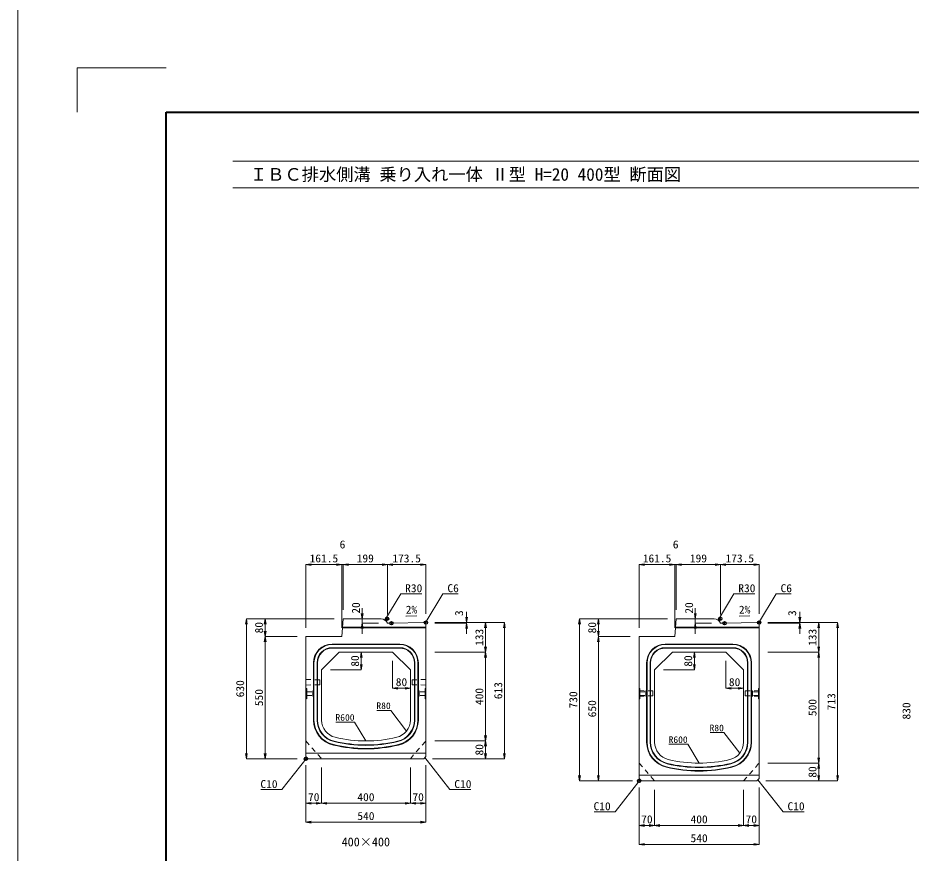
# Model space of a CAD drawing. Units: millimetres at full size; some dimension numbers follow another scale. Extents: x -1267 to 18002, y -8040 to 14480.
# Drawn here: x 8867 to 12889, y 2403 to 6165 of the extents above; entities that cross this region are included whole.
import ezdxf
from ezdxf.enums import TextEntityAlignment as Align

# ---------------------------------------------------------------- set-up
doc = ezdxf.new("R2010")
doc.units = ezdxf.units.MM
doc.header["$LTSCALE"] = 30
doc.header["$PDMODE"] = 32
doc.header["$PDSIZE"] = 15
doc.linetypes.add('USER1', pattern=[1.35, 0.75, -0.6])
for name, color, linetype, lineweight in [('0_2', 7, 'Continuous', 13), ('Defpoints_3', 1, 'Continuous', 13), ('インサート', 3, 'USER1', 9), ('吊りマスター', 4, 'USER1', 9), ('図枠', 7, 'Continuous', 5), ('寸法線', 7, 'Continuous', 13), ('引出線', 4, 'Continuous', 13), ('本体', 2, 'Continuous', 13), ('目地', 132, 'Continuous', 5)]:
    doc.layers.add(name, color=color, linetype=linetype, lineweight=lineweight)
doc.layers.add('作業エリア', color=11, linetype='Continuous')
doc.layers.add('文字', color=7, linetype='Continuous')
doc.styles.add('ＭＳ ゴシック', font='')
doc.styles.add('ＭＳ 明朝', font='')
doc.styles.get('ＭＳ ゴシック').set_extended_font_data('MS Gothic')
doc.styles.get('ＭＳ 明朝').set_extended_font_data('MS Mincho')

# ---------------------------------------------------------------- blocks, each defined once
blk = doc.blocks.new('open_arrow')
at = {"color": 0, "linetype": 'Continuous', "lineweight": -2}
blk.add_lwpolyline([(7.5, 1.25), (0, 0), (7.5, -1.25)], dxfattribs=at)

msp = doc.modelspace()

# ---------------------------------------------------------------- linework, layer by layer
at = {"layer": '0_2', "color": 5}
msp.add_line((8867.22, 14480.25), (8867.22, -8040.25), dxfattribs=at)
at = {"layer": 'Defpoints_3'}
for p, q in [((9134.44, 5940), (9534.44, 5940)), ((9134.44, 5740), (9134.44, 5940))]:
    msp.add_line(p, q, dxfattribs=at)
at = {"layer": 'インサート'}
for p, q in [((10167.64, 3129.66), (10194.64, 3129.66)), ((10167.64, 3129.66), (10167.64, 3112.66)), ((10167.64, 3112.66), (10194.64, 3112.66)), ((10197.64, 3133.66), (10194.64, 3133.66)), ((10194.64, 3133.66), (10194.64, 3108.66)), ((10194.64, 3108.66), (10197.64, 3108.66)), ((10197.64, 3108.66), (10197.64, 3133.66)), ((10671.24, 3133.66), (10674.24, 3133.66)), ((10671.24, 3108.66), (10671.24, 3133.66)), ((10674.24, 3108.66), (10671.24, 3108.66)), ((10674.24, 3133.66), (10674.24, 3108.66)), ((10701.24, 3129.66), (10674.24, 3129.66)), ((10701.24, 3112.66), (10674.24, 3112.66)), ((10701.24, 3129.66), (10701.24, 3112.66)), ((11667.64, 3129.66), (11694.64, 3129.66)), ((11667.64, 3129.66), (11667.64, 3112.66)), ((11667.64, 3112.66), (11694.64, 3112.66)), ((11697.64, 3133.66), (11694.64, 3133.66)), ((11694.64, 3133.66), (11694.64, 3108.66)), ((11694.64, 3108.66), (11697.64, 3108.66)), ((11697.64, 3108.66), (11697.64, 3133.66)), ((12171.24, 3133.66), (12174.24, 3133.66)), ((12171.24, 3108.66), (12171.24, 3133.66)), ((12174.24, 3108.66), (12171.24, 3108.66)), ((12174.24, 3133.66), (12174.24, 3108.66)), ((12201.24, 3129.66), (12174.24, 3129.66)), ((12201.24, 3112.66), (12174.24, 3112.66)), ((12201.24, 3129.66), (12201.24, 3112.66))]:
    msp.add_line(p, q, dxfattribs=at)
at = {"layer": '作業エリア'}
for p in [(10529.94, 3458.16), (12029.94, 3458.16), (10549.44, 3438.16), (10549.44, 3438.16), (10704.44, 3441.16), (12049.44, 3438.16), (12049.44, 3438.16), (12204.44, 3441.16), (10164.44, 2828.16), (11664.44, 2728.16)]:
    msp.add_point(p, dxfattribs=at)
at = {"layer": '吊りマスター'}
for p, q in [((10164.44, 3184.66), (10164.44, 3159.66)), ((10164.44, 3184.66), (10226.44, 3183.16)), ((10226.44, 3183.16), (10226.44, 3161.16)), ((10704.44, 3184.66), (10642.44, 3183.16)), ((10642.44, 3183.16), (10642.44, 3161.16)), ((10704.44, 3184.66), (10704.44, 3159.66)), ((10164.44, 3159.66), (10226.44, 3161.16)), ((10704.44, 3159.66), (10642.44, 3161.16)), ((11664.44, 3134.66), (11664.44, 3109.66)), ((11664.44, 3134.66), (11726.44, 3133.16)), ((11664.44, 3109.66), (11726.44, 3111.16)), ((11726.44, 3133.16), (11726.44, 3111.16)), ((12204.44, 3134.66), (12142.44, 3133.16)), ((12142.44, 3133.16), (12142.44, 3111.16)), ((12204.44, 3109.66), (12142.44, 3111.16)), ((12204.44, 3134.66), (12204.44, 3109.66))]:
    msp.add_line(p, q, dxfattribs=at)
at = {"layer": '図枠', "lineweight": 40}
for p, q in [((9534.44, 200), (9534.44, 5740)), ((9534.44, 5740), (17334.44, 5740))]:
    msp.add_line(p, q, dxfattribs=at)
at = {"layer": '図枠', "lineweight": 13}
for p, q in [((9834.44, 5520), (17034.44, 5520)), ((9834.44, 5400), (17034.44, 5400))]:
    msp.add_line(p, q, dxfattribs=at)
at = {"layer": '寸法線'}
for p, q in [((10325.94, 3702.41), (10164.44, 3702.41)), ((10164.44, 3418.16), (10164.44, 3702.41)), ((10355.94, 3702.41), (10301.94, 3702.41)), ((10325.94, 3418.16), (10325.94, 3702.41)), ((10325.94, 3418.16), (10325.94, 3702.41)), ((10531.07, 3702.41), (10331.94, 3702.41)), ((10331.94, 3498.16), (10331.94, 3702.41)), ((10331.94, 3498.16), (10331.94, 3702.41)), ((10531.07, 3478.16), (10531.07, 3702.41)), ((10704.44, 3702.41), (10531.07, 3702.41)), ((10531.07, 3478.16), (10531.07, 3702.41)), ((10704.44, 3481.16), (10704.44, 3702.41)), ((11825.94, 3702.41), (11664.44, 3702.41)), ((11664.44, 3418.16), (11664.44, 3702.41)), ((11855.94, 3702.41), (11801.94, 3702.41)), ((11825.94, 3418.16), (11825.94, 3702.41)), ((11825.94, 3418.16), (11825.94, 3702.41)), ((12031.07, 3702.41), (11831.94, 3702.41)), ((11831.94, 3498.16), (11831.94, 3702.41)), ((11831.94, 3498.16), (11831.94, 3702.41)), ((12031.07, 3478.16), (12031.07, 3702.41)), ((12204.44, 3702.41), (12031.07, 3702.41)), ((12031.07, 3478.16), (12031.07, 3702.41)), ((12204.44, 3481.16), (12204.44, 3702.41)), ((10417.36, 3390.16), (10417.36, 3506.16)), ((11917.36, 3390.16), (11917.36, 3506.16)), ((10887.95, 3390.16), (10887.95, 3489.16)), ((12387.95, 3390.16), (12387.95, 3489.16)), ((9895.93, 2828.16), (9895.93, 3458.16)), ((10291.94, 3458.16), (9895.93, 3458.16)), ((9980.93, 3378.16), (9980.93, 3458.16)), ((10291.94, 3458.16), (9980.93, 3458.16)), ((10491.07, 3438.16), (10417.36, 3438.16)), ((10744.44, 3441.16), (10972.95, 3441.16)), ((10744.44, 3441.16), (10887.95, 3441.16)), ((10744.44, 3441.16), (11057.95, 3441.16)), ((10744.44, 3438.16), (10887.95, 3438.16)), ((10972.95, 3308.16), (10972.95, 3441.16)), ((11057.95, 2828.16), (11057.95, 3441.16)), ((11395.93, 2728.16), (11395.93, 3458.16)), ((11791.94, 3458.16), (11395.93, 3458.16)), ((11480.93, 3378.16), (11480.93, 3458.16)), ((11791.94, 3458.16), (11480.93, 3458.16)), ((11991.07, 3438.16), (11917.36, 3438.16)), ((12244.44, 3441.16), (12472.95, 3441.16)), ((12244.44, 3441.16), (12387.95, 3441.16)), ((12244.44, 3441.16), (12557.95, 3441.16)), ((12244.44, 3438.16), (12387.95, 3438.16)), ((12472.95, 3308.16), (12472.95, 3441.16)), ((12557.95, 2728.16), (12557.95, 3441.16)), ((9980.93, 2828.16), (9980.93, 3378.16)), ((10124.44, 3378.16), (9980.93, 3378.16)), ((10124.44, 3378.16), (9980.93, 3378.16)), ((11480.93, 2728.16), (11480.93, 3378.16)), ((11624.44, 3378.16), (11480.93, 3378.16)), ((11624.44, 3378.16), (11480.93, 3378.16)), ((10413.29, 3228.16), (10413.29, 3308.16)), ((10744.44, 3308.16), (10972.95, 3308.16)), ((10744.44, 3308.16), (10972.95, 3308.16)), ((10972.95, 2908.16), (10972.95, 3308.16)), ((11913.29, 3228.16), (11913.29, 3308.16)), ((12244.44, 3308.16), (12472.95, 3308.16)), ((12244.44, 3308.16), (12472.95, 3308.16)), ((12472.95, 2808.16), (12472.95, 3308.16)), ((10554.44, 3268.16), (10554.44, 3145.08)), ((12054.44, 3268.16), (12054.44, 3145.08)), ((10274.44, 3228.16), (10413.29, 3228.16)), ((11774.44, 3228.16), (11913.29, 3228.16)), ((10554.44, 3145.08), (10634.44, 3145.08)), ((12054.44, 3145.08), (12134.44, 3145.08)), ((10744.44, 2908.16), (10972.95, 2908.16)), ((10744.44, 2908.16), (10972.95, 2908.16)), ((10972.95, 2828.16), (10972.95, 2908.16)), ((10124.44, 2828.16), (9895.93, 2828.16)), ((10124.44, 2828.16), (9980.93, 2828.16)), ((10734.44, 2828.16), (10972.95, 2828.16)), ((10734.44, 2828.16), (11057.95, 2828.16)), ((10164.44, 2798.16), (10164.44, 2627.01)), ((10164.44, 2798.16), (10164.44, 2542.01)), ((10234.44, 2788.16), (10234.44, 2627.01)), ((10234.44, 2788.16), (10234.44, 2627.01)), ((10634.44, 2788.16), (10634.44, 2627.01)), ((10634.44, 2788.16), (10634.44, 2627.01)), ((10704.44, 2798.16), (10704.44, 2627.01)), ((10704.44, 2798.16), (10704.44, 2542.01)), ((12244.44, 2808.16), (12472.95, 2808.16)), ((12244.44, 2808.16), (12472.95, 2808.16)), ((12472.95, 2728.16), (12472.95, 2808.16)), ((11634.44, 2728.16), (11395.93, 2728.16)), ((11634.44, 2728.16), (11480.93, 2728.16)), ((11664.44, 2698.16), (11664.44, 2527.01)), ((11664.44, 2698.16), (11664.44, 2442.01)), ((12204.44, 2698.16), (12204.44, 2527.01)), ((12204.44, 2698.16), (12204.44, 2442.01)), ((12234.44, 2728.16), (12557.95, 2728.16)), ((12234.44, 2728.16), (12472.95, 2728.16)), ((11734.44, 2688.16), (11734.44, 2527.01)), ((11734.44, 2688.16), (11734.44, 2527.01)), ((12134.44, 2688.16), (12134.44, 2527.01)), ((12134.44, 2688.16), (12134.44, 2527.01)), ((10164.44, 2627.01), (10234.44, 2627.01)), ((10234.44, 2627.01), (10634.44, 2627.01)), ((10634.44, 2627.01), (10704.44, 2627.01)), ((10164.44, 2542.01), (10704.44, 2542.01)), ((11664.44, 2527.01), (11734.44, 2527.01)), ((11734.44, 2527.01), (12134.44, 2527.01)), ((12134.44, 2527.01), (12204.44, 2527.01)), ((11664.44, 2442.01), (12204.44, 2442.01))]:
    msp.add_line(p, q, dxfattribs=at)
at = {"layer": '引出線'}
for points in [[(10520.11, 3452.66), (10591.02, 3570.82), (10685.69, 3570.82)], [(10701.44, 3438.11), (10781.25, 3570.82), (10849.59, 3570.82)], [(12020.11, 3452.66), (12091.02, 3570.82), (12185.69, 3570.82)], [(12201.44, 3438.11), (12281.25, 3570.82), (12349.59, 3570.82)], [(10614.38, 3470.15), (10663.09, 3471.12), (10614.35, 3470.15)], [(12114.38, 3470.15), (12163.09, 3471.12), (12114.35, 3470.15)], [(10617.2, 2952.59), (10545.94, 3045.69), (10483.71, 3045.69)], [(10434.44, 2908.16), (10383.07, 2992.91), (10298.9, 2992.91)], [(12117.2, 2852.59), (12045.94, 2945.69), (11983.71, 2945.69)], [(11934.44, 2808.16), (11883.07, 2892.91), (11798.9, 2892.91)], [(10169.44, 2833.16), (10056.46, 2688.73), (9961.79, 2688.73)], [(10699.44, 2833.16), (10812.42, 2688.73), (10907.09, 2688.73)], [(11669.44, 2733.16), (11556.46, 2588.73), (11461.79, 2588.73)], [(12199.44, 2733.16), (12312.42, 2588.73), (12407.09, 2588.73)]]:
    msp.add_lwpolyline(points, dxfattribs=at)
at = {"layer": '本体'}
for p, q in [((10325.94, 3378.16), (10331.94, 3458.16)), ((10331.94, 3458.16), (10502.79, 3458.16)), ((10549.44, 3438.16), (10531.07, 3438.16)), ((10698.44, 3441.05), (10704.44, 3435.16)), ((10704.44, 2838.16), (10704.44, 3435.16)), ((11825.94, 3378.16), (11831.94, 3458.16)), ((11831.94, 3458.16), (12002.79, 3458.16)), ((12049.44, 3438.16), (12031.07, 3438.16)), ((12198.44, 3441.05), (12204.44, 3435.16)), ((12204.44, 2738.16), (12204.44, 3435.16)), ((10164.44, 2838.16), (10164.44, 3378.16)), ((10325.94, 3378.16), (10164.44, 3378.16)), ((11664.44, 2738.16), (11664.44, 3378.16)), ((11825.94, 3378.16), (11664.44, 3378.16)), ((10234.44, 3228.16), (10314.44, 3308.16)), ((10314.44, 3308.16), (10554.44, 3308.16)), ((10554.44, 3308.16), (10634.44, 3228.16)), ((11734.44, 3228.16), (11814.44, 3308.16)), ((11814.44, 3308.16), (12054.44, 3308.16)), ((12054.44, 3308.16), (12134.44, 3228.16)), ((10234.44, 3002.2), (10234.44, 3228.16)), ((10634.44, 3228.16), (10634.44, 3002.2)), ((11734.44, 2902.2), (11734.44, 3228.16)), ((12134.44, 3228.16), (12134.44, 2902.2)), ((10174.44, 2828.16), (10164.44, 2838.16)), ((10174.44, 2828.16), (10694.44, 2828.16)), ((10694.44, 2828.16), (10704.44, 2838.16)), ((11674.44, 2728.16), (11664.44, 2738.16)), ((12194.44, 2728.16), (12204.44, 2738.16)), ((11674.44, 2728.16), (12194.44, 2728.16))]:
    msp.add_line(p, q, dxfattribs=at)
at = {"layer": '本体', "lineweight": 20}
for p, q in [((10549.44, 3438.16), (10698.44, 3441.05)), ((12049.44, 3438.16), (12198.44, 3441.05))]:
    msp.add_line(p, q, dxfattribs=at)
at = {"layer": '本体', "lineweight": 9}
for p, q in [((10164.44, 3145.66), (10167.64, 3143.66)), ((10167.64, 3143.66), (10167.64, 3098.66)), ((10704.44, 3145.66), (10701.24, 3143.66)), ((10701.24, 3143.66), (10701.24, 3098.66)), ((11664.44, 3145.66), (11667.64, 3143.66)), ((11667.64, 3143.66), (11667.64, 3098.66)), ((12204.44, 3145.66), (12201.24, 3143.66)), ((12201.24, 3143.66), (12201.24, 3098.66)), ((10167.64, 3098.66), (10164.44, 3096.66)), ((10701.24, 3098.66), (10704.44, 3096.66)), ((11667.64, 3098.66), (11664.44, 3096.66)), ((12201.24, 3098.66), (12204.44, 3096.66)), ((10164.44, 2853.16), (10704.44, 2853.16)), ((11664.44, 2753.16), (12204.44, 2753.16))]:
    msp.add_line(p, q, dxfattribs=at)
at = {"layer": '本体', "linetype": 'USER1', "lineweight": 9}
for p, q in [((10164.44, 2908.16), (10234.44, 2828.16)), ((10634.44, 2828.16), (10704.44, 2908.16)), ((11664.44, 2808.16), (11734.44, 2728.16)), ((12134.44, 2728.16), (12204.44, 2808.16))]:
    msp.add_line(p, q, dxfattribs=at)
at = {"layer": '本体'}
for centre, radius, start, end in [((10502.79, 3428.16), 30, 19.47122, 90), ((12002.79, 3428.16), 30, 19.47122, 90), ((10314.44, 3002.2), 80, 180, 256.65764), ((10554.44, 3002.2), 80, 283.34236, 0), ((10434.44, 3508.16), 600, 256.65764, 283.34236), ((11814.44, 2902.2), 80, 180, 256.65764), ((12054.44, 2902.2), 80, 283.34236, 0), ((11934.44, 3408.16), 600, 256.65764, 283.34236)]:
    msp.add_arc(centre, radius, start, end, dxfattribs=at)
at = {"layer": '目地'}
for p, q in [((10704.44, 3421.16), (10329.16, 3421.16)), ((12204.44, 3421.16), (11829.16, 3421.16)), ((10704.44, 3417.16), (10328.86, 3417.16)), ((12204.44, 3417.16), (11828.86, 3417.16)), ((10586.44, 3344.16), (10282.44, 3344.16)), ((10586.44, 3342.16), (10282.44, 3342.16)), ((12086.44, 3344.16), (11782.44, 3344.16)), ((12086.44, 3342.16), (11782.44, 3342.16)), ((10586.44, 3328.16), (10282.44, 3328.16)), ((10586.44, 3326.16), (10282.44, 3326.16)), ((12086.44, 3328.16), (11782.44, 3328.16)), ((12086.44, 3326.16), (11782.44, 3326.16)), ((10198.44, 3260.16), (10198.44, 3002.2)), ((10200.44, 3260.16), (10200.44, 3002.2)), ((10214.44, 3260.16), (10214.44, 3002.2)), ((10216.44, 3260.16), (10216.44, 3002.2)), ((10652.44, 3002.2), (10652.44, 3260.16)), ((10654.44, 3002.2), (10654.44, 3260.16)), ((10668.44, 3002.2), (10668.44, 3260.16)), ((10670.44, 3002.2), (10670.44, 3260.16)), ((11698.44, 3260.16), (11698.44, 2902.2)), ((11700.44, 3260.16), (11700.44, 2902.2)), ((11714.44, 3260.16), (11714.44, 2902.2)), ((11716.44, 3260.16), (11716.44, 2902.2)), ((12152.44, 2902.2), (12152.44, 3260.16)), ((12154.44, 2902.2), (12154.44, 3260.16)), ((12168.44, 2902.2), (12168.44, 3260.16)), ((12170.44, 2902.2), (12170.44, 3260.16))]:
    msp.add_line(p, q, dxfattribs=at)
for centre, radius, start, end in [((10282.44, 3260.16), 84, 90, 180), ((10282.44, 3260.16), 82, 90, 180), ((10586.44, 3260.16), 84, 0, 90), ((10586.44, 3260.16), 82, 0, 90), ((11782.44, 3260.16), 84, 90, 180), ((11782.44, 3260.16), 82, 90, 180), ((12086.44, 3260.16), 84, 0, 90), ((12086.44, 3260.16), 82, 0, 90), ((10282.44, 3260.16), 68, 90, 180), ((10282.44, 3260.16), 66, 90, 180), ((10586.44, 3260.16), 68, 0, 90), ((10586.44, 3260.16), 66, 0, 90), ((11782.44, 3260.16), 68, 90, 180), ((11782.44, 3260.16), 66, 90, 180), ((12086.44, 3260.16), 68, 0, 90), ((12086.44, 3260.16), 66, 0, 90), ((10314.44, 3002.2), 116, 180, 256.65764), ((10314.44, 3002.2), 114, 180, 256.65764), ((10314.44, 3002.2), 100, 180, 256.65764), ((10314.44, 3002.2), 98, 180, 256.65764), ((10554.44, 3002.2), 98, 283.34236, 0), ((10554.44, 3002.2), 100, 283.34236, 0), ((10554.44, 3002.2), 114, 283.34236, 0), ((10554.44, 3002.2), 116, 283.34236, 0), ((10434.44, 3508.16), 620, 256.65764, 283.34236), ((10434.44, 3508.16), 618, 256.65764, 283.34236), ((11814.44, 2902.2), 116, 180, 256.65764), ((11814.44, 2902.2), 114, 180, 256.65764), ((11814.44, 2902.2), 100, 180, 256.65764), ((11814.44, 2902.2), 98, 180, 256.65764), ((12054.44, 2902.2), 98, 283.34236, 0), ((12054.44, 2902.2), 100, 283.34236, 0), ((12054.44, 2902.2), 114, 283.34236, 0), ((12054.44, 2902.2), 116, 283.34236, 0), ((10434.44, 3508.16), 636, 256.65764, 283.34236), ((10434.44, 3508.16), 634, 256.65764, 283.34236), ((11934.44, 3408.16), 636, 256.65764, 283.34236), ((11934.44, 3408.16), 634, 256.65764, 283.34236), ((11934.44, 3408.16), 620, 256.65764, 283.34236), ((11934.44, 3408.16), 618, 256.65764, 283.34236)]:
    msp.add_arc(centre, radius, start, end, dxfattribs=at)

# ---------------------------------------------------------------- block references
at = {"layer": '寸法線', "xscale": 3.2, "yscale": 3.2}
for p in [(10164.44, 3702.41), (10331.94, 3702.41), (10531.07, 3702.41), (11664.44, 3702.41), (11831.94, 3702.41), (12031.07, 3702.41), (10554.44, 3145.08), (12054.44, 3145.08), (10164.44, 2627.01), (10234.44, 2627.01), (10634.44, 2627.01), (10164.44, 2542.01), (11664.44, 2527.01), (11734.44, 2527.01), (12134.44, 2527.01), (11664.44, 2442.01)]:
    msp.add_blockref('open_arrow', p, dxfattribs=at)
for p, rotation in [((10325.94, 3702.41), 180), ((10531.07, 3702.41), 180), ((10704.44, 3702.41), 180), ((11825.94, 3702.41), 180), ((12031.07, 3702.41), 180), ((12204.44, 3702.41), 180), ((10417.36, 3458.16), 90), ((10887.95, 3441.16), 90), ((11917.36, 3458.16), 90), ((12387.95, 3441.16), 90), ((9895.93, 3458.16), 270), ((9980.93, 3458.16), 270), ((10417.36, 3438.16), 270), ((10887.95, 3438.16), 270), ((10972.95, 3441.16), 270), ((11057.95, 3441.16), 270), ((11395.93, 3458.16), 270), ((11480.93, 3458.16), 270), ((11917.36, 3438.16), 270), ((12387.95, 3438.16), 270), ((12472.95, 3441.16), 270), ((12557.95, 3441.16), 270), ((9980.93, 3378.16), 90), ((11480.93, 3378.16), 90), ((9980.93, 3378.16), 270), ((11480.93, 3378.16), 270), ((10413.29, 3308.16), 270), ((10972.95, 3308.16), 90), ((10972.95, 3308.16), 270), ((11913.29, 3308.16), 270), ((12472.95, 3308.16), 90), ((12472.95, 3308.16), 270), ((10413.29, 3228.16), 90), ((11913.29, 3228.16), 90), ((10634.44, 3145.08), 180), ((12134.44, 3145.08), 180), ((10972.95, 2908.16), 90), ((10972.95, 2908.16), 270), ((9895.93, 2828.16), 90), ((9980.93, 2828.16), 90), ((10972.95, 2828.16), 90), ((11057.95, 2828.16), 90), ((12472.95, 2808.16), 90), ((12472.95, 2808.16), 270), ((11395.93, 2728.16), 90), ((11480.93, 2728.16), 90), ((12472.95, 2728.16), 90), ((12557.95, 2728.16), 90), ((10234.44, 2627.01), 180), ((10634.44, 2627.01), 180), ((10704.44, 2627.01), 180), ((10704.44, 2542.01), 180), ((11734.44, 2527.01), 180), ((12134.44, 2527.01), 180), ((12204.44, 2527.01), 180), ((12204.44, 2442.01), 180)]:
    msp.add_blockref('open_arrow', p, dxfattribs=dict(at, rotation=rotation))
at = {"layer": '引出線'}
for p, xscale, yscale, rotation in [((10614.38, 3470.15), 0.16, 0.16, 1.1), ((12114.38, 3470.15), 0.16, 0.16, 1.1), ((10520.11, 3452.66), 0.16, 0.16, 59), ((10701.44, 3438.11), 0.16, 0.16, 59), ((12020.11, 3452.66), 0.16, 0.16, 59), ((12201.44, 3438.11), 0.16, 0.16, 59), ((10617.2, 2952.59), 0.133, 0.133, 127.4), ((10434.44, 2908.16), 0.133, 0.133, 121.2), ((10169.44, 2833.16), 0.16, 0.16, 232), ((10699.44, 2833.16), 0.16, 0.16, 308), ((12117.2, 2852.59), 0.133, 0.133, 127.4), ((11934.44, 2808.16), 0.133, 0.133, 121.2), ((11669.44, 2733.16), 0.16, 0.16, 232), ((12199.44, 2733.16), 0.16, 0.16, 308)]:
    msp.add_blockref('open_arrow', p, dxfattribs=dict(at, xscale=xscale, yscale=yscale, rotation=rotation))

# ---------------------------------------------------------------- texts
at = {"layer": '図枠', "style": 'ＭＳ ゴシック'}
msp.add_text('\u3000ＩＢＣ排水側溝 乗り入れ一体 Ⅱ型 H=20 400型 断面図', height=56.96, dxfattribs=at).set_placement((9834.44, 5460), align=Align.MIDDLE_LEFT)
at = {"layer": '寸法線', "style": 'ＭＳ 明朝', "width": 1.05}
for s, p in [('6', (10328.94, 3793.25)), ('6', (11828.94, 3793.25)), ('161.5', (10245.19, 3730.41)), ('199', (10431.51, 3730.41)), ('173.5', (10617.76, 3730.41)), ('161.5', (11745.19, 3730.41)), ('199', (11931.51, 3730.41)), ('173.5', (12117.76, 3730.41)), ('80', (10594.44, 3173.08)), ('80', (12094.44, 3173.08)), ('70', (10199.44, 2655.01)), ('400', (10434.44, 2655.01)), ('70', (10669.44, 2655.01)), ('540', (10434.44, 2570.01)), ('70', (11699.44, 2555.01)), ('400', (11934.44, 2555.01)), ('70', (12169.44, 2555.01)), ('540', (11934.44, 2470.01))]:
    msp.add_text(s, height=36.03, dxfattribs=at).set_placement(p, align=Align.MIDDLE_CENTER)
for s, p in [('20', (10389.36, 3507.11)), ('20', (11889.36, 3507.11)), ('3', (10853.54, 3483.63)), ('3', (12353.54, 3483.63)), ('80', (9952.93, 3418.16)), ('80', (11452.93, 3418.16)), ('133', (10944.95, 3374.66)), ('133', (12444.95, 3374.66)), ('80', (10385.29, 3268.16)), ('80', (11885.29, 3268.16)), ('630', (9867.93, 3143.16)), ('550', (9952.93, 3103.16)), ('400', (10944.95, 3108.16)), ('613', (11029.95, 3134.66)), ('730', (11367.93, 3093.16)), ('713', (12529.95, 3084.66)), ('650', (11452.93, 3053.16)), ('500', (12444.95, 3058.16)), ('830', (12867.93, 3043.16)), ('80', (10944.95, 2868.16)), ('80', (12444.95, 2768.16))]:
    msp.add_text(s, height=36.03, rotation=90, dxfattribs=at).set_placement(p, align=Align.MIDDLE_CENTER)
at = {"layer": '引出線', "style": 'ＭＳ 明朝', "width": 1.05}
for s, p in [('R30', (10611.02, 3614.02)), ('C6', (10801.25, 3614.02)), ('R30', (12111.02, 3614.02)), ('C6', (12301.25, 3614.02)), ('C10', (10832.42, 2731.93)), ('C10', (12332.42, 2631.93))]:
    msp.add_text(s, height=36.03, dxfattribs=at).set_placement(p, align=Align.TOP_LEFT)
for p in [(10613.41, 3517.04), (12113.41, 3517.04)]:
    msp.add_text('2%', height=36.03, rotation=1.146, dxfattribs=at).set_placement(p, align=Align.TOP_LEFT)
for s, height, p in [('R80', 30.02, (10545.94, 3081.69)), ('R600', 30.02, (10383.07, 3028.91)), ('R80', 30.02, (12045.94, 2981.69)), ('R600', 30.02, (11883.07, 2928.91)), ('C10', 36.03, (10036.46, 2731.93)), ('C10', 36.03, (11536.46, 2631.93))]:
    msp.add_text(s, height=height, dxfattribs=at).set_placement(p, align=Align.TOP_RIGHT)
at = {"layer": '文字', "style": 'ＭＳ 明朝'}
msp.add_text('400×400', height=40.03, dxfattribs=at).set_placement((10433.96, 2453.19), align=Align.MIDDLE_CENTER)

doc.saveas('drawing.dxf')
